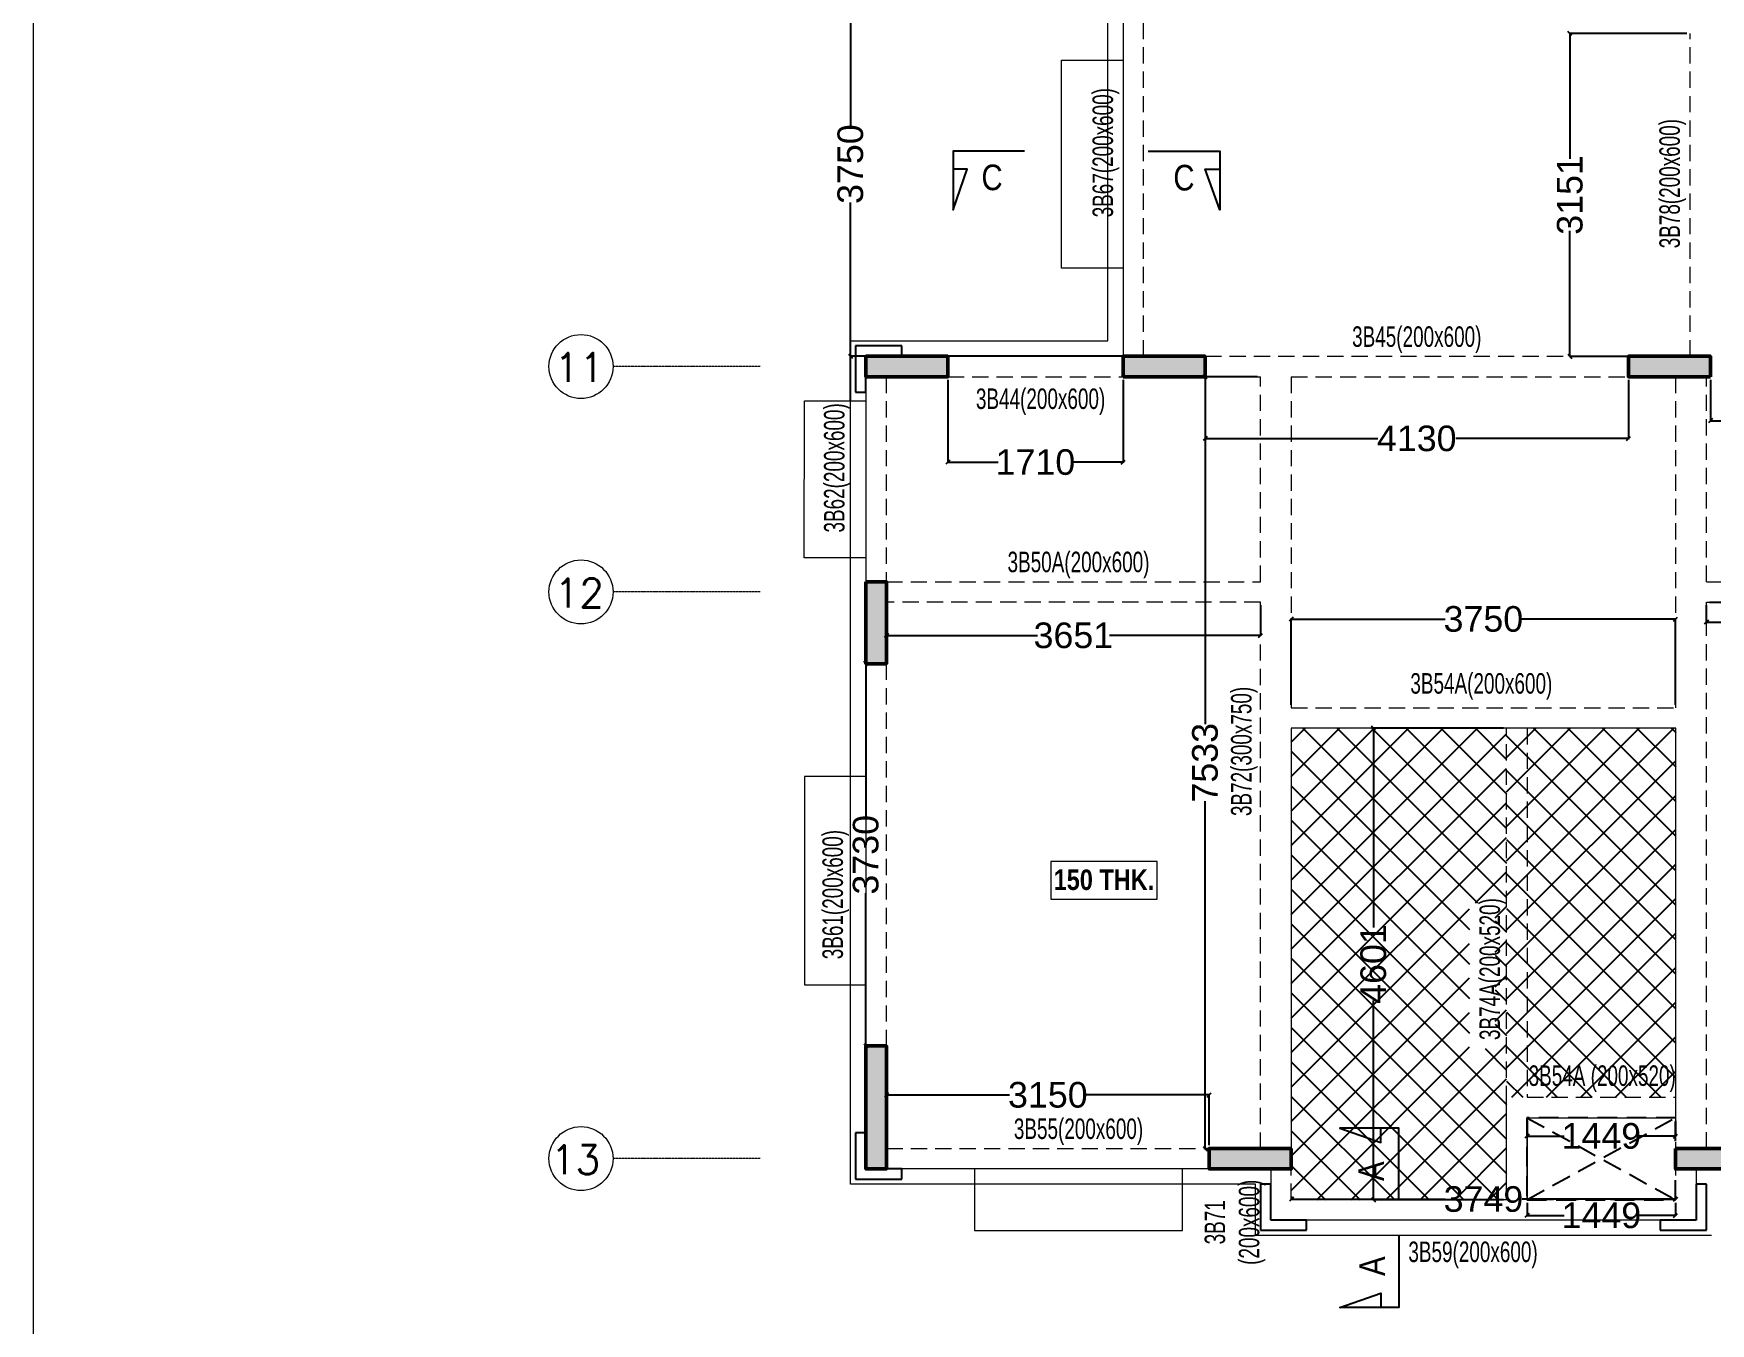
# Model space of a CAD drawing. Header units: millimetres. Extents: x 26 to 37382, y 45 to 77360.
# Drawn here: x 26 to 16385, y 28211 to 40799 of the extents above; entities that cross this region are included whole.
import ezdxf
from ezdxf.enums import TextEntityAlignment as Align

# ---------------------------------------------------------------- set-up
doc = ezdxf.new("R2010")
doc.units = ezdxf.units.MM
for name, pattern in [('ACAD_ISO04W100', [30, 24, -3, 0, -3]), ('CONTINU', [0]), ('DASHED', [0.75, 0.5, -0.25]), ('HIDDEN', [9.525, 6.35, -3.175])]:
    doc.linetypes.add(name, pattern=pattern)
for name, color, linetype, lineweight in [('A-ANNO-DIMS', 8, 'Continuous', 15), ('A-ANNO-GRID-LINE', 8, 'ACAD_ISO04W100', 20), ('A-ANNO-GRID-TEXT', 13, 'Continuous', 15), ('A-BOXING PROJECTION', 8, 'Continuous', 9), ('A-CLMN', 5, 'Continuous', 50), ('A-CONC', 5, 'Continuous', 40), ('A-CONC-PATT', 253, 'Continuous', 0), ('S - BEAM', 7, 'Continuous', 13), ('S - BEAM TXT', 30, 'Continuous', 13), ('S - SLAB TXT', 2, 'Continuous', 13), ('STR-Stair', 1, 'Continuous', 13)]:
    doc.layers.add(name, color=color, linetype=linetype, lineweight=lineweight)
for name, color, linetype in [('BAND DETAILS', 2, 'Continuous'), ('S-DIM', 8, 'Continuous'), ('SECTION', 4, 'CONTINU'), ('SL-FW-HIDDEN', 1, 'Continuous'), ('TOILET SUNK BY80', 240, 'Continuous')]:
    doc.layers.add(name, color=color, linetype=linetype)
doc.styles.add('ROMANS', font='romans.shx')
doc.styles.add('S - GRID TXT', font='ARIALNB.TTF')
doc.styles.add('SED', font='ARIALN.TTF', dxfattribs={"height": 50})
doc.styles.add('SOBHA', font='arial.ttf')
doc.styles.add('TITLE', font='tahoma.ttf')
doc.dimstyles.new('S--20', dxfattribs={"dimscale": 20, "dimtxt": 12.5, "dimasz": 2, "dimexe": 0.25, "dimexo": 1.5, "dimgap": 0.1, "dimtad": 0, "dimdec": 0, "dimrnd": 0.0005, "dimzin": 0, "dimdsep": 46, "dimtxsty": 'SOBHA', "dimblk": 'OBLIQUE', "dimcen": 0.09, "dimclrd": 8, "dimclre": 8, "dimclrt": 4, "dimadec": 0, "dimazin": 0, "dimtfac": 1, "dimtdec": 0, "dimtofl": 0, "dimtmove": 0, "dimatfit": 3, "dimfxl": 0.18, "dimtolj": 1, "dimtzin": 0, "dimlwd": -1, "dimlwe": -1, "dimarcsym": 0})

# ---------------------------------------------------------------- blocks, each defined once
blk = doc.blocks.new('*U81')
at = {"layer": 'SL-FW-HIDDEN', "linetype": 'HIDDEN', "ltscale": 30}
for p, q in [((801, 1450), (0, 0)), ((0, 1450), (801, 0))]:
    blk.add_line(p, q, dxfattribs=at)
blk.add_lwpolyline([(0, 1450), (801, 1450), (801, 0), (0, 0)], close=True, dxfattribs=at)
at = {"layer": 'SL-FW-HIDDEN', "linetype": 'DASHED', "ltscale": 250, "style": 'TITLE'}
blk.add_attdef('DECRIPTION', text='', height=125, dxfattribs=at).set_placement((960, 116), align=Align.MIDDLE_CENTER)
blk = doc.blocks.new('SECOND FLOOR ROOF FRAMING LAYOUT')
at = {"layer": 'TOILET SUNK BY80'}
h = blk.add_hatch(dxfattribs=at)
h.set_pattern_fill('ANSI37', color=256, scale=75, style=0)
h.set_pattern_definition([(45, (-2398.52, -710904.03), (-168.379802, 168.379802), []), (135, (-2398.52, -710904.03), (-168.379802, -168.379802), [])])
h.paths.add_polyline_path([(110964, -2572488), (111215, -2572488), (111215, -2573910), (110964, -2573910)], flags=16)
h.paths.add_polyline_path([(109224, -2570784), (111325, -2570784), (111325, -2574679), (111325, -2574679), (111325, -2575385), (109225, -2575385)])
h = blk.add_hatch(dxfattribs=at)
h.set_pattern_fill('ANSI37', color=256, scale=75, style=0)
h.set_pattern_definition([(45, (-148.33, -710903.94), (-168.379802, 168.379802), []), (135, (-148.33, -710903.94), (-168.379802, -168.379802), [])])
h.paths.add_polyline_path([(111325, -2570784), (112975, -2570784), (112974, -2574383), (111325, -2574384)])
at = {"layer": 'S - BEAM', "linetype": 'ByBlock', "ltscale": 25}
for p, q in [((107584, -2563404), (107584, -2567154)), ((105874, -2567154), (107584, -2567154)), ((105074, -2567354), (105074, -2569354)), ((105074, -2570154), (105074, -2573884)), ((112975, -2570784), (109224, -2570784)), ((109224, -2570786), (109224, -2574886, 0)), ((108425, -2575084, 0), (105275, -2575084)), ((109025, -2575084, 0), (109025, -2575585, 1)), ((113175, -2575084, 0), (113175, -2575585, 1)), ((112975, -2575585, 1), (109225, -2575585, 1))]:
    blk.add_line(p, q, dxfattribs=at)
at = {"layer": 'S - BEAM', "linetype": 'HIDDEN', "ltscale": 25}
for p, q in [((107784, -2567154), (107784, -2563404)), ((113115, -2567154, 0), (113115, -2564004, 0)), ((108384, -2567154, 0), (112514, -2567154, 0)), ((105274, -2567354), (105274, -2569354)), ((105874, -2567354), (107584, -2567354)), ((108384, -2567354, 0), (108924, -2567354, 0)), ((108924, -2569354, 0), (108924, -2567354, 0)), ((109224, -2567354), (109224, -2570586)), ((109224, -2567354), (112514, -2567354, 0)), ((112974, -2567354), (112974, -2570586, 0)), ((113274, -2569354), (113274, -2567354)), ((105274, -2569354, 0), (108924, -2569354, 0)), ((113274, -2569354), (116925, -2569354)), ((108924, -2569554), (105274, -2569554)), ((108924, -2574886, 0), (108924, -2569554, 0)), ((113274, -2569554), (116924, -2569554)), ((113274, -2574884, 1), (113274, -2569554)), ((105274, -2570154), (105274, -2573884)), ((109224, -2570586), (112974, -2570586)), ((112974, -2574584), (112974, -2574884)), ((105275, -2574884), (108425, -2574884, 0)), ((109225, -2575385, 0), (109225, -2575084, 0)), ((112975, -2575385, 0), (112975, -2575084, 0)), ((111325, -2575385, 1), (109225, -2575385, 1)), ((112975, -2575385, 1), (111525, -2575385, 1)), ((109025, -2575585, 1), (109225, -2575585, 1)), ((113175, -2575585, 1), (112975, -2575585, 1))]:
    blk.add_line(p, q, dxfattribs=at)
at = {"layer": 'S - BEAM', "linetype": 'ByBlock', "ltscale": 25}
for points, elevation in [([(107584, -2566294), (106984, -2566294), (106984, -2564264), (107584, -2564264)], 0), ([(112974, -2570783), (112974, -2574584)], 0), ([(111325, -2575385), (111325, -2574384), (111325, -2574384)], -1), ([(111525, -2575385), (111525, -2574584), (112974, -2574584)], -1), ([(111525, -2574584), (111525, -2575385)], 1)]:
    blk.add_lwpolyline(points, dxfattribs=dict(at, elevation=elevation))
at = {"layer": 'S - BEAM', "color": 7, "linetype": 'ByBlock', "elevation": 0}
for points in [[(105074, -2569119), (104474, -2569119), (104475, -2567589), (105075, -2567589)], [(105075, -2571256), (104475, -2571256), (104475, -2573286), (105075, -2573286)], [(106134, -2575084), (106134, -2575684), (108164, -2575684), (108164, -2575084)]]:
    blk.add_lwpolyline(points, dxfattribs=at)
at = {"layer": 'S - BEAM', "linetype": 'HIDDEN', "ltscale": 25}
for points, elevation in [([(111325, -2575385), (111325, -2570784)], 1), ([(111525, -2570784), (111525, -2574384)], 1), ([(111525, -2574384), (112974, -2574384)], 0)]:
    blk.add_lwpolyline(points, dxfattribs=dict(at, elevation=elevation))
at = {"layer": 'S - SLAB TXT', "color": 9, "elevation": 0}
blk.add_lwpolyline([(106880, -2572450), (107916, -2572450), (107916, -2572085), (106880, -2572085)], close=True, dxfattribs=at)
at = {"layer": 'SL-FW-HIDDEN', "color": 3, "linetype": 'DASHED', "lineweight": 5, "ltscale": 30, "xscale": -1.000000000000014, "rotation": 90}
blk.add_blockref('*U81', (112974, -2574584, -1), dxfattribs=at)
at = {"layer": 'S - BEAM TXT', "char_height": 200, "attachment_point": 8, "rotation": 90, "style": 'S - GRID TXT'}
for s, insert in [('{\\fSwis721 LtCn BT|b0|i0|c0|p34;\\W0.9;3B67(200x600)}', (107546, -2565167, 0)), ('{\\fSwis721 LtCn BT|b0|i0|c0|p34;\\W0.9;3B78(200x600)}', (113076, -2565469, 1)), ('{\\fSwis721 LtCn BT|b0|i0|c0|p34;\\W0.9;3B62(200x600)}', (104926, -2568243, 1)), ('{\\fSwis721 LtCn BT|b0|i0|c0|p34;\\W0.9;3B72(300x750)}', (108897, -2571010, 1)), ('{\\fSwis721 LtCn BT|b0|i0|c0|p34;\\W0.9;3B61(200x600)}', (104911, -2572407, 1)), ('{\\fSwis721 LtCn BT|b0|i0|c0|p34;\\W0.9;3B71\\P(200x600)}', (108973, -2575605, 0))]:
    blk.add_mtext(s, dxfattribs=dict(at, insert=insert))
at = {"layer": 'S - BEAM TXT', "char_height": 200, "attachment_point": 8, "style": 'S - GRID TXT'}
for s, insert in [('{\\fSwis721 LtCn BT|b0|i0|c0|p34;\\W0.9;3B45(200x600)}', (110449, -2567122, 1)), ('{\\fSwis721 LtCn BT|b0|i0|c0|p34;\\W0.9;3B44(200x600)}', (106779, -2567728, 1)), ('{\\fSwis721 LtCn BT|b0|i0|c0|p34;\\W0.9;3B54A (200x520)}', (112258, -2574334, 0)), ('{\\fSwis721 LtCn BT|b0|i0|c0|p34;\\W0.9;3B55(200x600)}', (107149, -2574852, 0)), ('{\\fSwis721 LtCn BT|b0|i0|c0|p34;\\W0.9;3B59(200x600)}', (110998, -2576053, 0))]:
    blk.add_mtext(s, dxfattribs=dict(at, insert=insert))
at = {"layer": 'S - BEAM TXT', "color": 1, "char_height": 200, "attachment_point": 8, "style": 'S - GRID TXT'}
for s, insert in [('{\\fSwis721 LtCn BT|b0|i0|c0|p34;\\W0.9;3B50A(200x600)}', (107149, -2569321, 1)), ('{\\fSwis721 LtCn BT|b0|i0|c0|p34;\\W0.9;3B54A(200x600)}', (111079, -2570506, 1))]:
    blk.add_mtext(s, dxfattribs=dict(at, insert=insert))
at = {"layer": 'S - BEAM TXT', "color": 1, "insert": (111321, -2573134, -1), "char_height": 200, "attachment_point": 8, "rotation": 90, "style": 'S - GRID TXT'}
blk.add_mtext('{\\fSwis721 LtCn BT|b0|i0|c0|p34;\\W0.9;3B74A(200x520)}', dxfattribs=at)
at = {"layer": 'S - SLAB TXT', "linetype": 'Continuous', "style": 'S - GRID TXT'}
blk.add_text('150 THK.', height=200, rotation=0.0107, dxfattribs=at).set_placement((106907, -2572362, 0))
blk = doc.blocks.new('STRG')
at = {"layer": 'A-ANNO-DIMS', "linetype": 'ACAD_ISO04W100'}
for p, q in [((19340.3, -1626509.7, 0.1), (17903.9, -1626509.7, 0.1)), ((19340.3, -1628709.7, -0.3), (17903.9, -1628709.7, -0.3)), ((19340.3, -1634239.7, -0.3), (17903.9, -1634239.7, -0.3))]:
    blk.add_line(p, q, dxfattribs=at)
at = {"layer": 'A-ANNO-GRID-TEXT'}
for centre in [(17591.7, -1626509.7, 0.1), (17591.7, -1628709.7), (17591.7, -1634239.7, -0.3)]:
    blk.add_circle(centre, 312.3, dxfattribs=at)
at = {"layer": 'A-ANNO-GRID-TEXT', "style": 'ROMANS'}
for s, p in [('11', (17332.6, -1626660.5, 0.4)), ('12', (17332.6, -1628860.5, 0.3)), ('13', (17296.1, -1634390.5))]:
    blk.add_text(s, height=282.18, dxfattribs=at).set_placement(p)
blk = doc.blocks.new('FFR')
at = {"layer": 'A-CONC-PATT'}
h = blk.add_hatch(color=256, dxfattribs=at)
h.dxf.hatch_style = 1
h.paths.add_polyline_path([(800, 7730), (800, 7930), (0, 7930), (0, 7730)])
h = blk.add_hatch(color=256, dxfattribs=at)
h.dxf.hatch_style = 1
h.paths.add_polyline_path([(2510, 7930), (2510, 7730), (3310, 7730), (3310, 7930)])
h = blk.add_hatch(color=256, dxfattribs=at)
h.dxf.hatch_style = 1
h.paths.add_polyline_path([(7440, 7930), (7440, 7730), (8240, 7730), (8240, 7930)])
h = blk.add_hatch(color=256, dxfattribs=at)
h.dxf.hatch_style = 1
h.paths.add_polyline_path([(200, 5730), (0, 5730), (0, 4930), (200, 4930)])
h = blk.add_hatch(color=256, dxfattribs=at)
h.dxf.hatch_style = 1
h.paths.add_polyline_path([(200, 1200), (0, 1200), (0, 0), (200, 0)])
h = blk.add_hatch(color=256, dxfattribs=at)
h.dxf.hatch_style = 1
h.paths.add_polyline_path([(4150, 0), (4150, 200), (3350, 200), (3350, 0)])
h = blk.add_hatch(color=256, dxfattribs=at)
h.dxf.hatch_style = 1
h.paths.add_polyline_path([(8700, 0), (8700, 200), (7900, 200), (7900, 0)])
at = {"layer": 'A-CLMN'}
for points in [[(800, 7930), (800, 7730), (0, 7730), (0, 7930)], [(2510, 7730), (3310, 7730), (3310, 7930), (2510, 7930)], [(8240, 7730), (7440, 7730), (7440, 7930), (8240, 7930)], [(4150, 200), (3350, 200), (3350, 0), (4150, 0)]]:
    blk.add_lwpolyline(points, close=True, dxfattribs=at)
for points, elevation in [([(0, 5730), (200, 5730), (200, 4930), (0, 4930)], -9), ([(0, 1200), (200, 1200), (200, 0), (0, 0)], 0), ([(7900, 200), (8700, 200), (8700, 0), (7900, 0)], 1)]:
    blk.add_lwpolyline(points, close=True, dxfattribs=dict(at, elevation=elevation))
for points, elevation in [([(200, 5730), (0, 5730)], -9), ([(200, 1200), (0, 1200)], 0)]:
    blk.add_lwpolyline(points, dxfattribs=dict(at, elevation=elevation))
at = {"layer": 'A-CONC', "ltscale": 50}
for points, elevation in [([(200, 7930), (0, 7930)], 0), ([(200, 7930), (0, 7930)], 0), ([(0, 4930), (200, 4930)], -9), ([(0, 4930), (200, 4930)], -9)]:
    blk.add_lwpolyline(points, dxfattribs=dict(at, elevation=elevation))
for points in [[(0, 7730), (200, 7730)], [(0, 7730), (200, 7730)], [(0, 0), (200, 0)]]:
    blk.add_lwpolyline(points, dxfattribs=at)
blk = doc.blocks.new('ELEVATION FEATURE - ELEVATION FEATURE-2962623-SECOND FLOOR LEVEL')
at = {"layer": 'A-BOXING PROJECTION', "color": 2}
for p, q in [((4980478, 4963066), (4980478, 4963776)), ((4980478, 4960326), (4980478, 4963066)), ((4977968, 4960326), (4980478, 4960326)), ((4977968, 4952096), (4977968, 4959741)), ((4981208, 4952096), (4977968, 4952096)), ((4981918, 4952096), (4981208, 4952096)), ((4981918, 4951596), (4981918, 4952096)), ((4986368, 4951596), (4981918, 4951596))]:
    blk.add_line(p, q, dxfattribs=at)
at = {"layer": 'A-BOXING PROJECTION', "color": 2, "lineweight": 25}
for p, q in [((4977968, 4959741), (4977968, 4960326)), ((4978468, 4960276), (4978018, 4960276)), ((4978018, 4960276), (4978018, 4959826)), ((4978468, 4960176), (4978468, 4960276)), ((4978118, 4959826), (4978118, 4960176)), ((4978118, 4960176), (4978468, 4960176)), ((4978018, 4959826), (4978118, 4959826)), ((4978118, 4952596), (4978018, 4952596)), ((4978018, 4952596), (4978018, 4952146)), ((4978118, 4952246), (4978118, 4952596)), ((4978468, 4952246), (4978118, 4952246)), ((4978468, 4952146), (4978468, 4952246)), ((4978018, 4952146), (4978468, 4952146)), ((4982068, 4952096), (4981968, 4952096)), ((4981968, 4952096), (4981968, 4951646)), ((4982068, 4951746), (4982068, 4952096)), ((4986318, 4952096), (4986218, 4952096)), ((4986218, 4952096), (4986218, 4951746)), ((4986318, 4951646), (4986318, 4952096)), ((4981968, 4951646), (4982418, 4951646)), ((4982418, 4951746), (4982068, 4951746)), ((4982418, 4951646), (4982418, 4951746)), ((4986218, 4951746), (4985868, 4951746)), ((4985868, 4951746), (4985868, 4951646)), ((4985868, 4951646), (4986318, 4951646))]:
    blk.add_line(p, q, dxfattribs=at)
blk = doc.blocks.new('A$C420997f2')
at = {"layer": 'SECTION', "color": 5, "ltscale": 1000}
for points, elevation in [([(1348, 8733), (651, 8733), (651, 8158), (790, 8556), (651, 8556)], 1), ([(2554, 8733), (3252, 8733), (3252, 8158), (3112, 8556), (3252, 8556)], 0), ([(4999, -1499), (4999, -802), (4424, -802), (4823, -942), (4823, -802)], 1), ([(4999, -1855), (4999, -2553), (4424, -2553), (4823, -2413), (4823, -2553)], 0)]:
    blk.add_lwpolyline(points, dxfattribs=dict(at, elevation=elevation))
at = {"layer": 'SECTION', "linetype": 'Continuous', "style": 'SED'}
for p in [(928, 8351, 1), (2800, 8348, 0)]:
    blk.add_text('C', height=250, dxfattribs=at).set_placement(p)
for p in [(4854, -1318, 1), (4864, -2245, 0)]:
    blk.add_text('A', height=250, rotation=90, dxfattribs=at).set_placement(p)
blk = doc.blocks.new('_Oblique')
at = {"color": 0, "linetype": 'ByBlock', "lineweight": -2}
blk.add_line((-0.5, -0.5), (0.5, 0.5), dxfattribs=at)
blk = doc.blocks.new('*D351')
at = {"layer": 'Defpoints', "color": 0, "linetype": 'ByBlock', "transparency": 16777216}
for p in [(8345, 35250), (11995, 35250), (8345, 34925)]:
    blk.add_point(p, dxfattribs=at)
at = {"layer": 'S-DIM', "color": 8, "transparency": 16777216}
for p, q in [((8345, 35220), (8345, 34920)), ((11995, 35220), (11995, 34920)), ((8345, 34925), (9819, 34925)), ((11995, 34925), (10521, 34925))]:
    blk.add_line(p, q, dxfattribs=at)
at = {"layer": 'S-DIM', "color": 8, "linetype": 'ByBlock', "transparency": 16777216, "xscale": 40, "yscale": 40, "zscale": 40, "rotation": 180}
blk.add_blockref('_Oblique', (8345, 34925), dxfattribs=at)
at = {"layer": 'S-DIM', "color": 8, "linetype": 'ByBlock', "transparency": 16777216, "xscale": 40, "yscale": 40, "zscale": 40}
blk.add_blockref('_Oblique', (11995, 34925), dxfattribs=at)
at = {"layer": 'S-DIM', "color": 4, "linetype": 'ByBlock', "transparency": 16777216, "insert": (10170, 34925), "char_height": 250, "attachment_point": 5, "style": 'SOBHA'}
blk.add_mtext('\\A1;3651', dxfattribs=at)
blk = doc.blocks.new('*D352')
at = {"layer": 'Defpoints', "color": 0, "linetype": 'ByBlock', "transparency": 16777216}
for p in [(16045, 35085), (12295, 34217), (16045, 34217)]:
    blk.add_point(p, dxfattribs=at)
at = {"layer": 'S-DIM', "color": 8, "transparency": 16777216}
for p, q in [((12295, 34247), (12295, 35090)), ((12295, 35085), (13796, 35085)), ((16045, 35085), (14545, 35085)), ((16045, 34247), (16045, 35090))]:
    blk.add_line(p, q, dxfattribs=at)
at = {"layer": 'S-DIM', "color": 8, "linetype": 'ByBlock', "transparency": 16777216, "xscale": 40, "yscale": 40, "zscale": 40, "rotation": 180}
blk.add_blockref('_Oblique', (12295, 35085), dxfattribs=at)
at = {"layer": 'S-DIM', "color": 8, "linetype": 'ByBlock', "transparency": 16777216, "xscale": 40, "yscale": 40, "zscale": 40}
blk.add_blockref('_Oblique', (16045, 35085), dxfattribs=at)
at = {"layer": 'S-DIM', "color": 4, "linetype": 'ByBlock', "transparency": 16777216, "insert": (14170, 35085), "char_height": 250, "attachment_point": 5, "style": 'SOBHA'}
blk.add_mtext('\\A1;3750', dxfattribs=at)
blk = doc.blocks.new('*D377')
at = {"layer": 'Defpoints', "color": 0, "linetype": 'ByBlock', "transparency": 16777216}
for p in [(8945, 37450), (10655, 37450, 0), (10655, 36616)]:
    blk.add_point(p, dxfattribs=at)
at = {"layer": 'S-DIM', "color": 8, "transparency": 16777216}
for p, q in [((8945, 37420), (8945, 36611)), ((10655, 37420), (10655, 36611)), ((8945, 36616), (9437, 36616)), ((10655, 36616), (10164, 36616))]:
    blk.add_line(p, q, dxfattribs=at)
at = {"layer": 'S-DIM', "color": 8, "linetype": 'ByBlock', "transparency": 16777216, "xscale": 40, "yscale": 40, "zscale": 40, "rotation": 180}
blk.add_blockref('_Oblique', (8945, 36616), dxfattribs=at)
at = {"layer": 'S-DIM', "color": 8, "linetype": 'ByBlock', "transparency": 16777216, "xscale": 40, "yscale": 40, "zscale": 40}
blk.add_blockref('_Oblique', (10655, 36616), dxfattribs=at)
at = {"layer": 'S-DIM', "color": 4, "linetype": 'ByBlock', "transparency": 16777216, "insert": (9800, 36616), "char_height": 250, "attachment_point": 5, "style": 'SOBHA'}
blk.add_mtext('\\A1;1710', dxfattribs=at)
blk = doc.blocks.new('*D263')
at = {"layer": 'Defpoints', "color": 0, "linetype": 'ByBlock', "transparency": 16777216}
for p in [(11455, 37450, 0), (15585, 37450, 0), (15585, 36847)]:
    blk.add_point(p, dxfattribs=at)
at = {"layer": 'S-DIM', "color": 8, "transparency": 16777216}
for p, q in [((11455, 37420), (11455, 36842)), ((15585, 37420), (15585, 36842)), ((11455, 36847), (13141, 36847)), ((15585, 36847), (13900, 36847))]:
    blk.add_line(p, q, dxfattribs=at)
at = {"layer": 'S-DIM', "color": 8, "linetype": 'ByBlock', "transparency": 16777216, "xscale": 40, "yscale": 40, "zscale": 40, "rotation": 180}
blk.add_blockref('_Oblique', (11455, 36847), dxfattribs=at)
at = {"layer": 'S-DIM', "color": 8, "linetype": 'ByBlock', "transparency": 16777216, "xscale": 40, "yscale": 40, "zscale": 40}
blk.add_blockref('_Oblique', (15585, 36847), dxfattribs=at)
at = {"layer": 'S-DIM', "color": 4, "linetype": 'ByBlock', "transparency": 16777216, "insert": (13520, 36847), "char_height": 250, "attachment_point": 5, "style": 'SOBHA'}
blk.add_mtext('\\A1;4130', dxfattribs=at)
blk = doc.blocks.new('*D264')
at = {"layer": 'Defpoints', "color": 0, "linetype": 'ByBlock', "transparency": 16777216}
for p in [(16385, 37450, 0), (19215, 37449, 0), (19215, 37021)]:
    blk.add_point(p, dxfattribs=at)
at = {"layer": 'S-DIM', "color": 8, "transparency": 16777216}
for p, q in [((16385, 37420), (16385, 37016)), ((19215, 37419), (19215, 37016)), ((16385, 37021), (17423, 37021)), ((19215, 37021), (18177, 37021))]:
    blk.add_line(p, q, dxfattribs=at)
at = {"layer": 'S-DIM', "color": 8, "linetype": 'ByBlock', "transparency": 16777216, "xscale": 40, "yscale": 40, "zscale": 40, "rotation": 180}
blk.add_blockref('_Oblique', (16385, 37021), dxfattribs=at)
at = {"layer": 'S-DIM', "color": 8, "linetype": 'ByBlock', "transparency": 16777216, "xscale": 40, "yscale": 40, "zscale": 40}
blk.add_blockref('_Oblique', (19215, 37021), dxfattribs=at)
at = {"layer": 'S-DIM', "color": 4, "linetype": 'ByBlock', "transparency": 16777216, "insert": (17800, 37021), "char_height": 250, "attachment_point": 5, "style": 'SOBHA'}
blk.add_mtext('\\A1;2830', dxfattribs=at)
blk = doc.blocks.new('*D379')
at = {"layer": 'Defpoints', "color": 0, "linetype": 'ByBlock', "transparency": 16777216}
for p in [(16345, 35250), (19995, 35250), (19995, 35056)]:
    blk.add_point(p, dxfattribs=at)
at = {"layer": 'S-DIM', "color": 8, "transparency": 16777216}
for p, q in [((16345, 35220), (16345, 35051)), ((19995, 35220), (19995, 35051)), ((16345, 35056), (17796, 35056)), ((19995, 35056), (18545, 35056))]:
    blk.add_line(p, q, dxfattribs=at)
at = {"layer": 'S-DIM', "color": 8, "linetype": 'ByBlock', "transparency": 16777216, "xscale": 40, "yscale": 40, "zscale": 40, "rotation": 180}
blk.add_blockref('_Oblique', (16345, 35056), dxfattribs=at)
at = {"layer": 'S-DIM', "color": 8, "linetype": 'ByBlock', "transparency": 16777216, "xscale": 40, "yscale": 40, "zscale": 40}
blk.add_blockref('_Oblique', (19995, 35056), dxfattribs=at)
at = {"layer": 'S-DIM', "color": 4, "linetype": 'ByBlock', "transparency": 16777216, "insert": (18170, 35056), "char_height": 250, "attachment_point": 5, "style": 'SOBHA'}
blk.add_mtext('\\A1;3650', dxfattribs=at)
blk = doc.blocks.new('*D270')
at = {"layer": 'Defpoints', "color": 0, "linetype": 'ByBlock', "transparency": 16777216}
for p in [(14596, 30220, -1), (16045, 30220, -1), (16045, 30040)]:
    blk.add_point(p, dxfattribs=at)
at = {"layer": 'S-DIM', "color": 8, "transparency": 16777216}
for p, q in [((14596, 30190), (14596, 30035)), ((16045, 30190), (16045, 30035)), ((14596, 30040), (14957, 30040)), ((16045, 30040), (15685, 30040))]:
    blk.add_line(p, q, dxfattribs=at)
at = {"layer": 'S-DIM', "color": 8, "linetype": 'ByBlock', "transparency": 16777216, "xscale": 40, "yscale": 40, "zscale": 40, "rotation": 180}
blk.add_blockref('_Oblique', (14596, 30040), dxfattribs=at)
at = {"layer": 'S-DIM', "color": 8, "linetype": 'ByBlock', "transparency": 16777216, "xscale": 40, "yscale": 40, "zscale": 40}
blk.add_blockref('_Oblique', (16045, 30040), dxfattribs=at)
at = {"layer": 'S-DIM', "color": 4, "linetype": 'ByBlock', "transparency": 16777216, "insert": (15321, 30040), "char_height": 250, "attachment_point": 5, "style": 'SOBHA'}
blk.add_mtext('\\A1;1449', dxfattribs=at)
blk = doc.blocks.new('*D271')
at = {"layer": 'Defpoints', "color": 0, "linetype": 'ByBlock', "transparency": 16777216}
for p in [(14596, 29419, 1), (16045, 29419, 1), (16045, 29265)]:
    blk.add_point(p, dxfattribs=at)
at = {"layer": 'S-DIM', "color": 8, "transparency": 16777216}
for p, q in [((14596, 29389), (14596, 29260)), ((16045, 29389), (16045, 29260)), ((14596, 29265), (14957, 29265)), ((16045, 29265), (15685, 29265))]:
    blk.add_line(p, q, dxfattribs=at)
at = {"layer": 'S-DIM', "color": 8, "linetype": 'ByBlock', "transparency": 16777216, "xscale": 40, "yscale": 40, "zscale": 40, "rotation": 180}
blk.add_blockref('_Oblique', (14596, 29265), dxfattribs=at)
at = {"layer": 'S-DIM', "color": 8, "linetype": 'ByBlock', "transparency": 16777216, "xscale": 40, "yscale": 40, "zscale": 40}
blk.add_blockref('_Oblique', (16045, 29265), dxfattribs=at)
at = {"layer": 'S-DIM', "color": 4, "linetype": 'ByBlock', "transparency": 16777216, "insert": (15321, 29265), "char_height": 250, "attachment_point": 5, "style": 'SOBHA'}
blk.add_mtext('\\A1;1449', dxfattribs=at)
blk = doc.blocks.new('*D383')
at = {"layer": 'Defpoints', "color": 0, "linetype": 'ByBlock', "transparency": 16777216}
for p in [(11495, 30441), (8346, 29919), (11495, 29920, 0)]:
    blk.add_point(p, dxfattribs=at)
at = {"layer": 'S-DIM', "color": 8, "transparency": 16777216}
for p, q in [((8346, 29949), (8346, 30446)), ((8346, 30441), (9546, 30441)), ((11495, 30441), (10295, 30441)), ((11495, 29950), (11495, 30446))]:
    blk.add_line(p, q, dxfattribs=at)
at = {"layer": 'S-DIM', "color": 8, "linetype": 'ByBlock', "transparency": 16777216, "xscale": 40, "yscale": 40, "zscale": 40, "rotation": 180}
blk.add_blockref('_Oblique', (8346, 30441), dxfattribs=at)
at = {"layer": 'S-DIM', "color": 8, "linetype": 'ByBlock', "transparency": 16777216, "xscale": 40, "yscale": 40, "zscale": 40}
blk.add_blockref('_Oblique', (11495, 30441), dxfattribs=at)
at = {"layer": 'S-DIM', "color": 4, "linetype": 'ByBlock', "transparency": 16777216, "insert": (9921, 30441), "char_height": 250, "attachment_point": 5, "style": 'SOBHA'}
blk.add_mtext('\\A1;3150', dxfattribs=at)
blk = doc.blocks.new('*D236')
at = {"layer": 'Defpoints', "color": 0, "linetype": 'ByBlock', "transparency": 16777216}
for p in [(12297, 29419, 0), (16046, 29424), (16046, 29419, 0)]:
    blk.add_point(p, dxfattribs=at)
at = {"layer": 'S-DIM', "color": 8, "transparency": 16777216}
for p, q in [((12297, 29449), (12297, 29429)), ((16046, 29449), (16046, 29429)), ((12297, 29424), (13796, 29424)), ((16046, 29424), (14547, 29424))]:
    blk.add_line(p, q, dxfattribs=at)
at = {"layer": 'S-DIM', "color": 8, "linetype": 'ByBlock', "transparency": 16777216, "xscale": 40, "yscale": 40, "zscale": 40, "rotation": 180}
blk.add_blockref('_Oblique', (12297, 29424), dxfattribs=at)
at = {"layer": 'S-DIM', "color": 8, "linetype": 'ByBlock', "transparency": 16777216, "xscale": 40, "yscale": 40, "zscale": 40}
blk.add_blockref('_Oblique', (16046, 29424), dxfattribs=at)
at = {"layer": 'S-DIM', "color": 4, "linetype": 'ByBlock', "transparency": 16777216, "insert": (14171, 29424), "char_height": 250, "attachment_point": 5, "style": 'SOBHA'}
blk.add_mtext('\\A1;3749', dxfattribs=at)
blk = doc.blocks.new('*D318')
at = {"layer": 'Defpoints', "color": 0, "linetype": 'ByBlock', "transparency": 16777216}
for p in [(8145, 34650), (8145, 34650), (8145, 30920)]:
    blk.add_point(p, dxfattribs=at)
at = {"layer": 'S-DIM', "color": 8, "transparency": 16777216}
for p, q in [((8145, 34650), (8145, 33159)), ((8175, 34650), (8150, 34650)), ((8145, 30920), (8145, 32410)), ((8175, 30920), (8150, 30920))]:
    blk.add_line(p, q, dxfattribs=at)
at = {"layer": 'S-DIM', "color": 8, "linetype": 'ByBlock', "transparency": 16777216, "xscale": 40, "yscale": 40, "zscale": 40}
for p, rotation in [((8145, 34650), 90), ((8145, 30920), 270)]:
    blk.add_blockref('_Oblique', p, dxfattribs=dict(at, rotation=rotation))
at = {"layer": 'S-DIM', "color": 4, "linetype": 'ByBlock', "transparency": 16777216, "insert": (8145, 32785), "char_height": 250, "attachment_point": 5, "rotation": 90, "style": 'SOBHA'}
blk.add_mtext('\\A1;3730', dxfattribs=at)
blk = doc.blocks.new('*D320')
at = {"layer": 'Defpoints', "color": 0, "linetype": 'ByBlock', "transparency": 16777216}
for p in [(10855, 41400), (7995, 37650), (10855, 37650)]:
    blk.add_point(p, dxfattribs=at)
at = {"layer": 'S-DIM', "color": 8, "transparency": 16777216}
for p, q in [((10825, 41400), (7990, 41400)), ((7995, 41400), (7995, 39899)), ((7995, 37650), (7995, 39150)), ((10825, 37650), (7990, 37650))]:
    blk.add_line(p, q, dxfattribs=at)
at = {"layer": 'S-DIM', "color": 8, "linetype": 'ByBlock', "transparency": 16777216, "xscale": 40, "yscale": 40, "zscale": 40}
for p, rotation in [((7995, 41400), 90), ((7995, 37650), 270)]:
    blk.add_blockref('_Oblique', p, dxfattribs=dict(at, rotation=rotation))
at = {"layer": 'S-DIM', "color": 4, "linetype": 'ByBlock', "transparency": 16777216, "insert": (7995, 39525), "char_height": 250, "attachment_point": 5, "rotation": 90, "style": 'SOBHA'}
blk.add_mtext('\\A1;3750', dxfattribs=at)
blk = doc.blocks.new('*D240')
at = {"layer": 'Defpoints', "color": 0, "linetype": 'ByBlock', "transparency": 16777216}
for p in [(11455, 37450), (11995, 37450, 0), (11995, 29917, 0)]:
    blk.add_point(p, dxfattribs=at)
at = {"layer": 'S-DIM', "color": 8, "transparency": 16777216}
for p, q in [((11965, 37450), (11450, 37450)), ((11455, 37450), (11455, 34058)), ((11455, 29917), (11455, 33309)), ((11965, 29917), (11450, 29917))]:
    blk.add_line(p, q, dxfattribs=at)
at = {"layer": 'S-DIM', "color": 8, "linetype": 'ByBlock', "transparency": 16777216, "xscale": 40, "yscale": 40, "zscale": 40}
for p, rotation in [((11455, 37450), 90), ((11455, 29917), 270)]:
    blk.add_blockref('_Oblique', p, dxfattribs=dict(at, rotation=rotation))
at = {"layer": 'S-DIM', "color": 4, "linetype": 'ByBlock', "transparency": 16777216, "insert": (11455, 33683), "char_height": 250, "attachment_point": 5, "rotation": 90, "style": 'SOBHA'}
blk.add_mtext('\\A1;7533', dxfattribs=at)
blk = doc.blocks.new('*D243')
at = {"layer": 'Defpoints', "color": 0, "linetype": 'ByBlock', "transparency": 16777216}
for p in [(13097, 34020), (14396, 34020, 1), (14396, 29419, 1)]:
    blk.add_point(p, dxfattribs=at)
at = {"layer": 'S-DIM', "color": 8, "transparency": 16777216}
for p, q in [((14366, 34020), (13092, 34020)), ((13097, 34020), (13097, 32075)), ((13097, 29419), (13097, 31363)), ((14366, 29419), (13092, 29419))]:
    blk.add_line(p, q, dxfattribs=at)
at = {"layer": 'S-DIM', "color": 8, "linetype": 'ByBlock', "transparency": 16777216, "xscale": 40, "yscale": 40, "zscale": 40}
for p, rotation in [((13097, 34020), 90), ((13097, 29419), 270)]:
    blk.add_blockref('_Oblique', p, dxfattribs=dict(at, rotation=rotation))
at = {"layer": 'S-DIM', "color": 4, "linetype": 'ByBlock', "transparency": 16777216, "insert": (13097, 31719), "char_height": 250, "attachment_point": 5, "rotation": 90, "style": 'SOBHA'}
blk.add_mtext('\\A1;4601', dxfattribs=at)
blk = doc.blocks.new('*D324')
at = {"layer": 'Defpoints', "color": 0, "linetype": 'ByBlock', "transparency": 16777216}
for p in [(16345, 35250), (17011, 35250), (16345, 29920, 1)]:
    blk.add_point(p, dxfattribs=at)
at = {"layer": 'S-DIM', "color": 8, "transparency": 16777216}
for p, q in [((16375, 35250), (17016, 35250)), ((17011, 35250), (17011, 32960)), ((17011, 29920), (17011, 32210)), ((16375, 29920), (17016, 29920))]:
    blk.add_line(p, q, dxfattribs=at)
at = {"layer": 'S-DIM', "color": 8, "linetype": 'ByBlock', "transparency": 16777216, "xscale": 40, "yscale": 40, "zscale": 40}
for p, rotation in [((17011, 35250), 90), ((17011, 29920), 270)]:
    blk.add_blockref('_Oblique', p, dxfattribs=dict(at, rotation=rotation))
at = {"layer": 'S-DIM', "color": 4, "linetype": 'ByBlock', "transparency": 16777216, "insert": (17011, 32585), "char_height": 250, "attachment_point": 5, "rotation": 90, "style": 'SOBHA'}
blk.add_mtext('\\A1;5330', dxfattribs=at)
blk = doc.blocks.new('*D244')
at = {"layer": 'Defpoints', "color": 0, "linetype": 'ByBlock', "transparency": 16777216}
for p in [(16185, 40800, 0), (15014, 37649), (16186, 37649, 0)]:
    blk.add_point(p, dxfattribs=at)
at = {"layer": 'S-DIM', "color": 8, "transparency": 16777216}
for p, q in [((16155, 40800), (15009, 40800)), ((15014, 40800), (15014, 39575)), ((15014, 37649), (15014, 38873)), ((16156, 37649), (15009, 37649))]:
    blk.add_line(p, q, dxfattribs=at)
at = {"layer": 'S-DIM', "color": 8, "linetype": 'ByBlock', "transparency": 16777216, "xscale": 40, "yscale": 40, "zscale": 40}
for p, rotation in [((15014, 40800), 90), ((15014, 37649), 270)]:
    blk.add_blockref('_Oblique', p, dxfattribs=dict(at, rotation=rotation))
at = {"layer": 'S-DIM', "color": 4, "linetype": 'ByBlock', "transparency": 16777216, "insert": (15014, 39224), "char_height": 250, "attachment_point": 5, "rotation": 90, "style": 'SOBHA'}
blk.add_mtext('\\A1;3151', dxfattribs=at)

msp = doc.modelspace()

# ---------------------------------------------------------------- linework, layer by layer
at = {"layer": 'STR-Stair', "linetype": 'ByBlock', "elevation": 0.1}
msp.add_lwpolyline([(25.7, 76081.6), (37382.5, 76081.6), (37382.5, 44.8), (25.7, 44.8)], close=True, dxfattribs=at)

# ---------------------------------------------------------------- block references
at = {"color": 1}
msp.add_blockref('SECOND FLOOR ROOF FRAMING LAYOUT', (-96928.8, 2604803.4), dxfattribs=at)
at = {"layer": 'A-ANNO-GRID-LINE'}
msp.add_blockref('STRG', (-12225, 1664059.4, -0.2), dxfattribs=at)
at = {"layer": 'A-BOXING PROJECTION'}
msp.add_blockref('ELEVATION FEATURE - ELEVATION FEATURE-2962623-SECOND FLOOR LEVEL', (-4969972.6, -4922525.9, -0.1), dxfattribs=at)
at = {"layer": 'BAND DETAILS', "linetype": 'ByBlock'}
for name, p in [('A$C420997f2', (8345.4, 30919.7)), ('FFR', (8145.4, 29719.7, -0.1))]:
    msp.add_blockref(name, p, dxfattribs=at)

# ---------------------------------------------------------------- dimensions: what is measured, and where the dimension line sits
at = {"layer": 'S-DIM', "linetype": 'ByBlock'}
for base, p1, p2, picture, middle in [((7995.4, 37649.7), (10855.4, 41399.7), (10855.4, 37649.7), '*D320', (7995.4, 39524.7)), ((15014.3, 37649), (16185.4, 40799.6, -0.1), (16186, 37649, 0.2), '*D244', (15014.3, 39224.3)), ((11455.4, 37449.7), (11995.4, 29917, 0.2), (11995.4, 37449.7, 0.2), '*D240', (11455.4, 33683.3)), ((17010.8, 35249.7), (16345.4, 29919.7, 0.8), (16345.4, 35249.7), '*D324', (17010.8, 32584.7)), ((8145.4, 34649.7), (8145.4, 30919.7), (8145.4, 34649.7), '*D318', (8145.4, 32784.7)), ((13096.6, 34019.7), (14396.4, 29418.7, 0.6), (14396.4, 34019.7, 0.6), '*D243', (13096.6, 31719.2))]:
    dim = msp.add_linear_dim(base=base, p1=p1, p2=p2, angle=90, dimstyle='S--20', dxfattribs=at)
    dim.commit()
    dim.dimension.update_dxf_attribs({"geometry": picture, "text_midpoint": middle})
for base, p1, p2, picture, middle in [((10655.4, 36615.5), (8945.4, 37449.7), (10655.4, 37449.7, -0.1), '*D377', (9800.4, 36615.5)), ((15585.4, 36847.1), (11455.4, 37449.7, 0.1), (15585.4, 37449.7, -0.1), '*D263', (13520.4, 36847.1)), ((19215.4, 37020.6), (16385.4, 37449.7, -0.1), (19215.4, 37449, -0.1), '*D264', (17800.4, 37020.6)), ((8344.8762, 34925.2564), (11995.4043, 35249.6652), (8344.8762, 35249.6652), '*D351', (10170.1402, 34925.2564)), ((16045.4, 35084.7), (12295.4, 34217), (16045.4, 34217), '*D352', (14170.4, 35084.7)), ((19995.4, 35056), (16345.4, 35249.7), (19995.4, 35249.7), '*D379', (18170.4, 35056)), ((11495.4, 30441), (8345.8, 29919), (11495.4, 29919.7, -0.1), '*D383', (9920.6, 30441)), ((16045.4, 30039.9), (14596.2, 30219.7, -0.6), (16045.4, 30219.7, -0.6), '*D270', (15320.8, 30039.9)), ((16045.9, 29423.7), (12296.5, 29418.7, 0.4), (16045.9, 29418.7, 0.3), '*D236', (14171.2, 29423.7)), ((16045.4, 29264.8), (14596.4, 29418.7, 0.6), (16045.4, 29418.7, 0.6), '*D271', (15320.9, 29264.8))]:
    dim = msp.add_linear_dim(base=base, p1=p1, p2=p2, dimstyle='S--20', dxfattribs=at)
    dim.commit()
    dim.dimension.update_dxf_attribs({"geometry": picture, "text_midpoint": middle})

doc.saveas('drawing.dxf')
